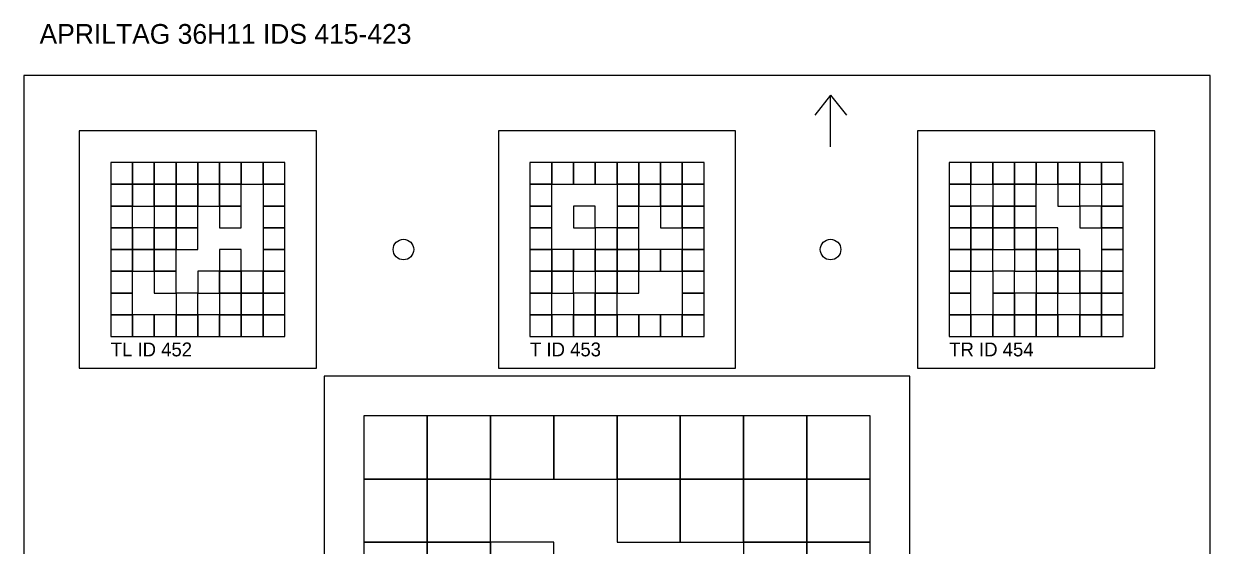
# Model space of a CAD drawing. Extents: x 0 to 1260, y -12 to 1580.
# Drawn here: x 960 to 1260, y 181 to 313.1 of the extents above; entities that cross this region are included whole.
import ezdxf

# ---------------------------------------------------------------- set-up
doc = ezdxf.new("R2010")
doc.units = 0
for name, color, linetype in [('BLACK_POCKET', 7, 'CONTINUOUS'), ('CUT', 7, 'CONTINUOUS'), ('LABEL', 3, 'CONTINUOUS'), ('MOUNT_HOLE', 6, 'CONTINUOUS'), ('ORIENTATION', 7, 'CONTINUOUS'), ('QUIET_ZONE', 5, 'CONTINUOUS'), ('TAG_BOUNDARY', 8, 'CONTINUOUS')]:
    doc.layers.add(name, color=color, linetype=linetype)

msp = doc.modelspace()

# ---------------------------------------------------------------- linework, layer by layer
at = {"layer": 'BLACK_POCKET'}
for p, q in [((987.5, 278), (982, 278)), ((982, 278), (982, 272.5)), ((987.5, 272.5), (987.5, 278)), ((993, 278), (987.5, 278)), ((987.5, 278), (987.5, 272.5)), ((993, 272.5), (993, 278)), ((998.5, 278), (993, 278)), ((993, 278), (993, 272.5)), ((998.5, 272.5), (998.5, 278)), ((1004, 278), (998.5, 278)), ((998.5, 278), (998.5, 272.5)), ((1004, 272.5), (1004, 278)), ((1009.5, 278), (1004, 278)), ((1004, 278), (1004, 272.5)), ((1009.5, 272.5), (1009.5, 278)), ((1015, 278), (1009.5, 278)), ((1009.5, 278), (1009.5, 272.5)), ((1015, 272.5), (1015, 278)), ((1020.5, 278), (1015, 278)), ((1015, 278), (1015, 272.5)), ((1020.5, 272.5), (1020.5, 278)), ((1026, 278), (1020.5, 278)), ((1020.5, 278), (1020.5, 272.5)), ((1026, 272.5), (1026, 278)), ((1093.5, 278), (1088, 278)), ((1088, 278), (1088, 272.5)), ((1093.5, 272.5), (1093.5, 278)), ((1099, 278), (1093.5, 278)), ((1093.5, 278), (1093.5, 272.5)), ((1099, 272.5), (1099, 278)), ((1104.5, 278), (1099, 278)), ((1099, 278), (1099, 272.5)), ((1104.5, 272.5), (1104.5, 278)), ((1110, 278), (1104.5, 278)), ((1104.5, 278), (1104.5, 272.5)), ((1110, 272.5), (1110, 278)), ((1115.5, 278), (1110, 278)), ((1110, 278), (1110, 272.5)), ((1115.5, 272.5), (1115.5, 278)), ((1121, 278), (1115.5, 278)), ((1115.5, 278), (1115.5, 272.5)), ((1121, 272.5), (1121, 278)), ((1126.5, 278), (1121, 278)), ((1121, 278), (1121, 272.5)), ((1126.5, 272.5), (1126.5, 278)), ((1132, 278), (1126.5, 278)), ((1126.5, 278), (1126.5, 272.5)), ((1132, 272.5), (1132, 278)), ((1199.5, 278), (1194, 278)), ((1194, 278), (1194, 272.5)), ((1199.5, 272.5), (1199.5, 278)), ((1205, 278), (1199.5, 278)), ((1199.5, 278), (1199.5, 272.5)), ((1205, 272.5), (1205, 278)), ((1210.5, 278), (1205, 278)), ((1205, 278), (1205, 272.5)), ((1210.5, 272.5), (1210.5, 278)), ((1216, 278), (1210.5, 278)), ((1210.5, 278), (1210.5, 272.5)), ((1216, 272.5), (1216, 278)), ((1221.5, 278), (1216, 278)), ((1216, 278), (1216, 272.5)), ((1221.5, 272.5), (1221.5, 278)), ((1227, 278), (1221.5, 278)), ((1221.5, 278), (1221.5, 272.5)), ((1227, 272.5), (1227, 278)), ((1232.5, 278), (1227, 278)), ((1227, 278), (1227, 272.5)), ((1232.5, 272.5), (1232.5, 278)), ((1238, 278), (1232.5, 278)), ((1232.5, 278), (1232.5, 272.5)), ((1238, 272.5), (1238, 278)), ((982, 272.5), (987.5, 272.5)), ((987.5, 272.5), (982, 272.5)), ((982, 272.5), (982, 267)), ((987.5, 272.5), (993, 272.5)), ((987.5, 267), (987.5, 272.5)), ((993, 272.5), (987.5, 272.5)), ((987.5, 272.5), (987.5, 267)), ((993, 272.5), (998.5, 272.5)), ((993, 267), (993, 272.5)), ((998.5, 272.5), (993, 272.5)), ((993, 272.5), (993, 267)), ((998.5, 272.5), (1004, 272.5)), ((998.5, 267), (998.5, 272.5)), ((1004, 272.5), (998.5, 272.5)), ((998.5, 272.5), (998.5, 267)), ((1004, 272.5), (1009.5, 272.5)), ((1004, 267), (1004, 272.5)), ((1009.5, 272.5), (1004, 272.5)), ((1004, 272.5), (1004, 267)), ((1009.5, 272.5), (1015, 272.5)), ((1009.5, 267), (1009.5, 272.5)), ((1015, 272.5), (1009.5, 272.5)), ((1009.5, 272.5), (1009.5, 267)), ((1015, 272.5), (1020.5, 272.5)), ((1015, 267), (1015, 272.5)), ((1020.5, 272.5), (1026, 272.5)), ((1026, 272.5), (1020.5, 272.5)), ((1020.5, 272.5), (1020.5, 267)), ((1026, 267), (1026, 272.5)), ((1088, 272.5), (1093.5, 272.5)), ((1093.5, 272.5), (1088, 272.5)), ((1088, 272.5), (1088, 267)), ((1093.5, 272.5), (1099, 272.5)), ((1093.5, 267), (1093.5, 272.5)), ((1099, 272.5), (1104.5, 272.5)), ((1104.5, 272.5), (1110, 272.5)), ((1110, 272.5), (1115.5, 272.5)), ((1115.5, 272.5), (1110, 272.5)), ((1110, 272.5), (1110, 267)), ((1115.5, 272.5), (1121, 272.5)), ((1115.5, 267), (1115.5, 272.5)), ((1121, 272.5), (1115.5, 272.5)), ((1115.5, 272.5), (1115.5, 267)), ((1121, 272.5), (1126.5, 272.5)), ((1121, 267), (1121, 272.5)), ((1126.5, 272.5), (1121, 272.5)), ((1121, 272.5), (1121, 267)), ((1126.5, 272.5), (1132, 272.5)), ((1126.5, 267), (1126.5, 272.5)), ((1132, 272.5), (1126.5, 272.5)), ((1126.5, 272.5), (1126.5, 267)), ((1132, 267), (1132, 272.5)), ((1194, 272.5), (1199.5, 272.5)), ((1199.5, 272.5), (1194, 272.5)), ((1194, 272.5), (1194, 267)), ((1199.5, 272.5), (1205, 272.5)), ((1199.5, 267), (1199.5, 272.5)), ((1205, 272.5), (1210.5, 272.5)), ((1210.5, 272.5), (1205, 272.5)), ((1205, 272.5), (1205, 267)), ((1210.5, 272.5), (1216, 272.5)), ((1210.5, 267), (1210.5, 272.5)), ((1216, 272.5), (1210.5, 272.5)), ((1210.5, 272.5), (1210.5, 267)), ((1216, 272.5), (1221.5, 272.5)), ((1216, 267), (1216, 272.5)), ((1221.5, 272.5), (1227, 272.5)), ((1227, 272.5), (1221.5, 272.5)), ((1221.5, 272.5), (1221.5, 267)), ((1227, 272.5), (1232.5, 272.5)), ((1227, 267), (1227, 272.5)), ((1232.5, 272.5), (1238, 272.5)), ((1238, 272.5), (1232.5, 272.5)), ((1232.5, 272.5), (1232.5, 267)), ((1238, 267), (1238, 272.5)), ((982, 267), (987.5, 267)), ((987.5, 267), (982, 267)), ((982, 267), (982, 261.5)), ((987.5, 267), (993, 267)), ((987.5, 261.5), (987.5, 267)), ((993, 267), (998.5, 267)), ((998.5, 267), (993, 267)), ((993, 267), (993, 261.5)), ((998.5, 267), (1004, 267)), ((998.5, 261.5), (998.5, 267)), ((1004, 267), (998.5, 267)), ((998.5, 267), (998.5, 261.5)), ((1004, 267), (1009.5, 267)), ((1004, 261.5), (1004, 267)), ((1009.5, 267), (1015, 267)), ((1015, 267), (1009.5, 267)), ((1009.5, 267), (1009.5, 261.5)), ((1015, 261.5), (1015, 267)), ((1020.5, 267), (1026, 267)), ((1026, 267), (1020.5, 267)), ((1020.5, 267), (1020.5, 261.5)), ((1026, 261.5), (1026, 267)), ((1088, 267), (1093.5, 267)), ((1093.5, 267), (1088, 267)), ((1088, 267), (1088, 261.5)), ((1093.5, 261.5), (1093.5, 267)), ((1104.5, 267), (1099, 267)), ((1099, 267), (1099, 261.5)), ((1104.5, 261.5), (1104.5, 267)), ((1110, 267), (1115.5, 267)), ((1115.5, 267), (1110, 267)), ((1110, 267), (1110, 261.5)), ((1115.5, 267), (1121, 267)), ((1115.5, 261.5), (1115.5, 267)), ((1121, 267), (1126.5, 267)), ((1126.5, 267), (1121, 267)), ((1121, 267), (1121, 261.5)), ((1126.5, 267), (1132, 267)), ((1126.5, 261.5), (1126.5, 267)), ((1132, 267), (1126.5, 267)), ((1126.5, 267), (1126.5, 261.5)), ((1132, 261.5), (1132, 267)), ((1194, 267), (1199.5, 267)), ((1199.5, 267), (1194, 267)), ((1194, 267), (1194, 261.5)), ((1199.5, 261.5), (1199.5, 267)), ((1205, 267), (1199.5, 267)), ((1199.5, 267), (1199.5, 261.5)), ((1205, 267), (1210.5, 267)), ((1205, 261.5), (1205, 267)), ((1210.5, 267), (1205, 267)), ((1205, 267), (1205, 261.5)), ((1210.5, 267), (1216, 267)), ((1210.5, 261.5), (1210.5, 267)), ((1216, 267), (1210.5, 267)), ((1210.5, 267), (1210.5, 261.5)), ((1216, 261.5), (1216, 267)), ((1221.5, 267), (1227, 267)), ((1232.5, 267), (1227, 267)), ((1227, 267), (1227, 261.5)), ((1232.5, 267), (1238, 267)), ((1232.5, 261.5), (1232.5, 267)), ((1238, 267), (1232.5, 267)), ((1232.5, 267), (1232.5, 261.5)), ((1238, 261.5), (1238, 267)), ((982, 261.5), (987.5, 261.5)), ((987.5, 261.5), (982, 261.5)), ((982, 261.5), (982, 256)), ((987.5, 256), (987.5, 261.5)), ((993, 261.5), (987.5, 261.5)), ((987.5, 261.5), (987.5, 256)), ((993, 261.5), (998.5, 261.5)), ((993, 256), (993, 261.5)), ((998.5, 261.5), (993, 261.5)), ((993, 261.5), (993, 256)), ((998.5, 261.5), (1004, 261.5)), ((998.5, 256), (998.5, 261.5)), ((1004, 261.5), (998.5, 261.5)), ((998.5, 261.5), (998.5, 256)), ((1004, 256), (1004, 261.5)), ((1009.5, 261.5), (1015, 261.5)), ((1020.5, 261.5), (1026, 261.5)), ((1026, 261.5), (1020.5, 261.5)), ((1020.5, 261.5), (1020.5, 256)), ((1026, 256), (1026, 261.5)), ((1088, 261.5), (1093.5, 261.5)), ((1093.5, 261.5), (1088, 261.5)), ((1088, 261.5), (1088, 256)), ((1093.5, 256), (1093.5, 261.5)), ((1099, 261.5), (1104.5, 261.5)), ((1110, 261.5), (1104.5, 261.5)), ((1104.5, 261.5), (1104.5, 256)), ((1110, 261.5), (1115.5, 261.5)), ((1110, 256), (1110, 261.5)), ((1115.5, 261.5), (1110, 261.5)), ((1110, 261.5), (1110, 256)), ((1115.5, 256), (1115.5, 261.5)), ((1121, 261.5), (1126.5, 261.5)), ((1126.5, 261.5), (1132, 261.5)), ((1132, 261.5), (1126.5, 261.5)), ((1126.5, 261.5), (1126.5, 256)), ((1132, 256), (1132, 261.5)), ((1194, 261.5), (1199.5, 261.5)), ((1199.5, 261.5), (1194, 261.5)), ((1194, 261.5), (1194, 256)), ((1199.5, 261.5), (1205, 261.5)), ((1199.5, 256), (1199.5, 261.5)), ((1205, 261.5), (1199.5, 261.5)), ((1199.5, 261.5), (1199.5, 256)), ((1205, 261.5), (1210.5, 261.5)), ((1205, 256), (1205, 261.5)), ((1210.5, 261.5), (1205, 261.5)), ((1205, 261.5), (1205, 256)), ((1210.5, 261.5), (1216, 261.5)), ((1210.5, 256), (1210.5, 261.5)), ((1216, 261.5), (1210.5, 261.5)), ((1210.5, 261.5), (1210.5, 256)), ((1216, 256), (1216, 261.5)), ((1221.5, 261.5), (1216, 261.5)), ((1216, 261.5), (1216, 256)), ((1221.5, 256), (1221.5, 261.5)), ((1227, 261.5), (1232.5, 261.5)), ((1232.5, 261.5), (1238, 261.5)), ((1238, 261.5), (1232.5, 261.5)), ((1232.5, 261.5), (1232.5, 256)), ((1238, 256), (1238, 261.5)), ((982, 256), (987.5, 256)), ((987.5, 256), (982, 256)), ((982, 256), (982, 250.5)), ((987.5, 256), (993, 256)), ((987.5, 250.5), (987.5, 256)), ((993, 256), (987.5, 256)), ((987.5, 256), (987.5, 250.5)), ((993, 256), (998.5, 256)), ((993, 250.5), (993, 256)), ((998.5, 256), (993, 256)), ((993, 256), (993, 250.5)), ((998.5, 256), (1004, 256)), ((998.5, 250.5), (998.5, 256)), ((1015, 256), (1009.5, 256)), ((1009.5, 256), (1009.5, 250.5)), ((1015, 250.5), (1015, 256)), ((1020.5, 256), (1026, 256)), ((1026, 256), (1020.5, 256)), ((1020.5, 256), (1020.5, 250.5)), ((1026, 250.5), (1026, 256)), ((1088, 256), (1093.5, 256)), ((1093.5, 256), (1088, 256)), ((1088, 256), (1088, 250.5)), ((1093.5, 250.5), (1093.5, 256)), ((1099, 256), (1093.5, 256)), ((1093.5, 256), (1093.5, 250.5)), ((1099, 250.5), (1099, 256)), ((1104.5, 256), (1099, 256)), ((1099, 256), (1099, 250.5)), ((1104.5, 256), (1110, 256)), ((1104.5, 250.5), (1104.5, 256)), ((1110, 256), (1104.5, 256)), ((1104.5, 256), (1104.5, 250.5)), ((1110, 256), (1115.5, 256)), ((1110, 250.5), (1110, 256)), ((1115.5, 256), (1110, 256)), ((1110, 256), (1110, 250.5)), ((1115.5, 250.5), (1115.5, 256)), ((1121, 256), (1115.5, 256)), ((1115.5, 256), (1115.5, 250.5)), ((1121, 250.5), (1121, 256)), ((1126.5, 256), (1121, 256)), ((1121, 256), (1121, 250.5)), ((1126.5, 256), (1132, 256)), ((1126.5, 250.5), (1126.5, 256)), ((1132, 256), (1126.5, 256)), ((1126.5, 256), (1126.5, 250.5)), ((1132, 250.5), (1132, 256)), ((1194, 256), (1199.5, 256)), ((1199.5, 256), (1194, 256)), ((1194, 256), (1194, 250.5)), ((1199.5, 256), (1205, 256)), ((1199.5, 250.5), (1199.5, 256)), ((1205, 256), (1199.5, 256)), ((1199.5, 256), (1199.5, 250.5)), ((1205, 256), (1210.5, 256)), ((1205, 250.5), (1205, 256)), ((1210.5, 256), (1216, 256)), ((1216, 256), (1210.5, 256)), ((1210.5, 256), (1210.5, 250.5)), ((1216, 256), (1221.5, 256)), ((1216, 250.5), (1216, 256)), ((1221.5, 256), (1216, 256)), ((1216, 256), (1216, 250.5)), ((1221.5, 250.5), (1221.5, 256)), ((1227, 256), (1221.5, 256)), ((1221.5, 256), (1221.5, 250.5)), ((1227, 250.5), (1227, 256)), ((1232.5, 256), (1238, 256)), ((1238, 256), (1232.5, 256)), ((1232.5, 256), (1232.5, 250.5)), ((1238, 250.5), (1238, 256)), ((982, 250.5), (987.5, 250.5)), ((987.5, 250.5), (982, 250.5)), ((982, 250.5), (982, 245)), ((987.5, 250.5), (993, 250.5)), ((987.5, 245), (987.5, 250.5)), ((993, 250.5), (998.5, 250.5)), ((998.5, 250.5), (993, 250.5)), ((993, 250.5), (993, 245)), ((998.5, 245), (998.5, 250.5)), ((1009.5, 250.5), (1004, 250.5)), ((1004, 250.5), (1004, 245)), ((1009.5, 250.5), (1015, 250.5)), ((1009.5, 245), (1009.5, 250.5)), ((1015, 250.5), (1009.5, 250.5)), ((1009.5, 250.5), (1009.5, 245)), ((1015, 245), (1015, 250.5)), ((1020.5, 250.5), (1015, 250.5)), ((1015, 250.5), (1015, 245)), ((1020.5, 250.5), (1026, 250.5)), ((1020.5, 245), (1020.5, 250.5)), ((1026, 250.5), (1020.5, 250.5)), ((1020.5, 250.5), (1020.5, 245)), ((1026, 245), (1026, 250.5)), ((1088, 250.5), (1093.5, 250.5)), ((1093.5, 250.5), (1088, 250.5)), ((1088, 250.5), (1088, 245)), ((1093.5, 250.5), (1099, 250.5)), ((1093.5, 245), (1093.5, 250.5)), ((1099, 250.5), (1093.5, 250.5)), ((1093.5, 250.5), (1093.5, 245)), ((1099, 250.5), (1104.5, 250.5)), ((1099, 245), (1099, 250.5)), ((1104.5, 250.5), (1110, 250.5)), ((1110, 250.5), (1104.5, 250.5)), ((1104.5, 250.5), (1104.5, 245)), ((1110, 250.5), (1115.5, 250.5)), ((1110, 245), (1110, 250.5)), ((1115.5, 250.5), (1110, 250.5)), ((1110, 250.5), (1110, 245)), ((1115.5, 250.5), (1121, 250.5)), ((1115.5, 245), (1115.5, 250.5)), ((1121, 250.5), (1126.5, 250.5)), ((1126.5, 250.5), (1132, 250.5)), ((1132, 250.5), (1126.5, 250.5)), ((1126.5, 250.5), (1126.5, 245)), ((1132, 245), (1132, 250.5)), ((1194, 250.5), (1199.5, 250.5)), ((1199.5, 250.5), (1194, 250.5)), ((1194, 250.5), (1194, 245)), ((1199.5, 250.5), (1205, 250.5)), ((1199.5, 245), (1199.5, 250.5)), ((1210.5, 250.5), (1205, 250.5)), ((1205, 250.5), (1205, 245)), ((1210.5, 250.5), (1216, 250.5)), ((1210.5, 245), (1210.5, 250.5)), ((1216, 250.5), (1221.5, 250.5)), ((1221.5, 250.5), (1216, 250.5)), ((1216, 250.5), (1216, 245)), ((1221.5, 250.5), (1227, 250.5)), ((1221.5, 245), (1221.5, 250.5)), ((1227, 250.5), (1221.5, 250.5)), ((1221.5, 250.5), (1221.5, 245)), ((1227, 245), (1227, 250.5)), ((1232.5, 250.5), (1227, 250.5)), ((1227, 250.5), (1227, 245)), ((1232.5, 250.5), (1238, 250.5)), ((1232.5, 245), (1232.5, 250.5)), ((1238, 250.5), (1232.5, 250.5)), ((1232.5, 250.5), (1232.5, 245)), ((1238, 245), (1238, 250.5)), ((982, 245), (987.5, 245)), ((987.5, 245), (982, 245)), ((982, 245), (982, 239.5)), ((987.5, 239.5), (987.5, 245)), ((993, 245), (998.5, 245)), ((1004, 245), (998.5, 245)), ((998.5, 245), (998.5, 239.5)), ((1004, 245), (1009.5, 245)), ((1004, 239.5), (1004, 245)), ((1009.5, 245), (1015, 245)), ((1015, 245), (1009.5, 245)), ((1009.5, 245), (1009.5, 239.5)), ((1015, 245), (1020.5, 245)), ((1015, 239.5), (1015, 245)), ((1020.5, 245), (1015, 245)), ((1015, 245), (1015, 239.5)), ((1020.5, 245), (1026, 245)), ((1020.5, 239.5), (1020.5, 245)), ((1026, 245), (1020.5, 245)), ((1020.5, 245), (1020.5, 239.5)), ((1026, 239.5), (1026, 245)), ((1088, 245), (1093.5, 245)), ((1093.5, 245), (1088, 245)), ((1088, 245), (1088, 239.5)), ((1093.5, 245), (1099, 245)), ((1093.5, 239.5), (1093.5, 245)), ((1104.5, 245), (1099, 245)), ((1099, 245), (1099, 239.5)), ((1104.5, 245), (1110, 245)), ((1104.5, 239.5), (1104.5, 245)), ((1110, 245), (1104.5, 245)), ((1104.5, 245), (1104.5, 239.5)), ((1110, 245), (1115.5, 245)), ((1110, 239.5), (1110, 245)), ((1126.5, 245), (1132, 245)), ((1132, 245), (1126.5, 245)), ((1126.5, 245), (1126.5, 239.5)), ((1132, 239.5), (1132, 245)), ((1194, 245), (1199.5, 245)), ((1199.5, 245), (1194, 245)), ((1194, 245), (1194, 239.5)), ((1199.5, 239.5), (1199.5, 245)), ((1205, 245), (1210.5, 245)), ((1210.5, 245), (1205, 245)), ((1205, 245), (1205, 239.5)), ((1210.5, 239.5), (1210.5, 245)), ((1216, 245), (1210.5, 245)), ((1210.5, 245), (1210.5, 239.5)), ((1216, 245), (1221.5, 245)), ((1216, 239.5), (1216, 245)), ((1221.5, 245), (1216, 245)), ((1216, 245), (1216, 239.5)), ((1221.5, 245), (1227, 245)), ((1221.5, 239.5), (1221.5, 245)), ((1227, 245), (1232.5, 245)), ((1232.5, 245), (1227, 245)), ((1227, 245), (1227, 239.5)), ((1232.5, 245), (1238, 245)), ((1232.5, 239.5), (1232.5, 245)), ((1238, 245), (1232.5, 245)), ((1232.5, 245), (1232.5, 239.5)), ((1238, 239.5), (1238, 245)), ((982, 239.5), (987.5, 239.5)), ((987.5, 239.5), (982, 239.5)), ((982, 239.5), (982, 234)), ((987.5, 234), (987.5, 239.5)), ((993, 239.5), (987.5, 239.5)), ((987.5, 239.5), (987.5, 234)), ((993, 234), (993, 239.5)), ((998.5, 239.5), (993, 239.5)), ((993, 239.5), (993, 234)), ((998.5, 239.5), (1004, 239.5)), ((998.5, 234), (998.5, 239.5)), ((1004, 239.5), (998.5, 239.5)), ((998.5, 239.5), (998.5, 234)), ((1004, 234), (1004, 239.5)), ((1009.5, 239.5), (1004, 239.5)), ((1004, 239.5), (1004, 234)), ((1009.5, 239.5), (1015, 239.5)), ((1009.5, 234), (1009.5, 239.5)), ((1015, 239.5), (1009.5, 239.5)), ((1009.5, 239.5), (1009.5, 234)), ((1015, 239.5), (1020.5, 239.5)), ((1015, 234), (1015, 239.5)), ((1020.5, 239.5), (1015, 239.5)), ((1015, 239.5), (1015, 234)), ((1020.5, 239.5), (1026, 239.5)), ((1020.5, 234), (1020.5, 239.5)), ((1026, 239.5), (1020.5, 239.5)), ((1020.5, 239.5), (1020.5, 234)), ((1026, 234), (1026, 239.5)), ((1088, 239.5), (1093.5, 239.5)), ((1093.5, 239.5), (1088, 239.5)), ((1088, 239.5), (1088, 234)), ((1093.5, 234), (1093.5, 239.5)), ((1099, 239.5), (1093.5, 239.5)), ((1093.5, 239.5), (1093.5, 234)), ((1099, 239.5), (1104.5, 239.5)), ((1099, 234), (1099, 239.5)), ((1104.5, 239.5), (1099, 239.5)), ((1099, 239.5), (1099, 234)), ((1104.5, 239.5), (1110, 239.5)), ((1104.5, 234), (1104.5, 239.5)), ((1110, 239.5), (1104.5, 239.5)), ((1104.5, 239.5), (1104.5, 234)), ((1110, 234), (1110, 239.5)), ((1115.5, 239.5), (1110, 239.5)), ((1110, 239.5), (1110, 234)), ((1115.5, 234), (1115.5, 239.5)), ((1121, 239.5), (1115.5, 239.5)), ((1115.5, 239.5), (1115.5, 234)), ((1121, 234), (1121, 239.5)), ((1126.5, 239.5), (1121, 239.5)), ((1121, 239.5), (1121, 234)), ((1126.5, 239.5), (1132, 239.5)), ((1126.5, 234), (1126.5, 239.5)), ((1132, 239.5), (1126.5, 239.5)), ((1126.5, 239.5), (1126.5, 234)), ((1132, 234), (1132, 239.5)), ((1194, 239.5), (1199.5, 239.5)), ((1199.5, 239.5), (1194, 239.5)), ((1194, 239.5), (1194, 234)), ((1199.5, 234), (1199.5, 239.5)), ((1205, 239.5), (1199.5, 239.5)), ((1199.5, 239.5), (1199.5, 234)), ((1205, 239.5), (1210.5, 239.5)), ((1205, 234), (1205, 239.5)), ((1210.5, 239.5), (1205, 239.5)), ((1205, 239.5), (1205, 234)), ((1210.5, 239.5), (1216, 239.5)), ((1210.5, 234), (1210.5, 239.5)), ((1216, 239.5), (1210.5, 239.5)), ((1210.5, 239.5), (1210.5, 234)), ((1216, 239.5), (1221.5, 239.5)), ((1216, 234), (1216, 239.5)), ((1221.5, 239.5), (1216, 239.5)), ((1216, 239.5), (1216, 234)), ((1221.5, 234), (1221.5, 239.5)), ((1227, 239.5), (1221.5, 239.5)), ((1221.5, 239.5), (1221.5, 234)), ((1227, 239.5), (1232.5, 239.5)), ((1227, 234), (1227, 239.5)), ((1232.5, 239.5), (1227, 239.5)), ((1227, 239.5), (1227, 234)), ((1232.5, 239.5), (1238, 239.5)), ((1232.5, 234), (1232.5, 239.5)), ((1238, 239.5), (1232.5, 239.5)), ((1232.5, 239.5), (1232.5, 234)), ((1238, 234), (1238, 239.5)), ((982, 234), (987.5, 234)), ((987.5, 234), (993, 234)), ((993, 234), (998.5, 234)), ((998.5, 234), (1004, 234)), ((1004, 234), (1009.5, 234)), ((1009.5, 234), (1015, 234)), ((1015, 234), (1020.5, 234)), ((1020.5, 234), (1026, 234)), ((1088, 234), (1093.5, 234)), ((1093.5, 234), (1099, 234)), ((1099, 234), (1104.5, 234)), ((1104.5, 234), (1110, 234)), ((1110, 234), (1115.5, 234)), ((1115.5, 234), (1121, 234)), ((1121, 234), (1126.5, 234)), ((1126.5, 234), (1132, 234)), ((1194, 234), (1199.5, 234)), ((1199.5, 234), (1205, 234)), ((1205, 234), (1210.5, 234)), ((1210.5, 234), (1216, 234)), ((1216, 234), (1221.5, 234)), ((1221.5, 234), (1227, 234)), ((1227, 234), (1232.5, 234)), ((1232.5, 234), (1238, 234)), ((1062, 214), (1046, 214)), ((1046, 214), (1046, 198)), ((1062, 198), (1062, 214)), ((1078, 214), (1062, 214)), ((1062, 214), (1062, 198)), ((1078, 198), (1078, 214)), ((1094, 214), (1078, 214)), ((1078, 214), (1078, 198)), ((1094, 198), (1094, 214)), ((1110, 214), (1094, 214)), ((1094, 214), (1094, 198)), ((1110, 198), (1110, 214)), ((1126, 214), (1110, 214)), ((1110, 214), (1110, 198)), ((1126, 198), (1126, 214)), ((1142, 214), (1126, 214)), ((1126, 214), (1126, 198)), ((1142, 198), (1142, 214)), ((1158, 214), (1142, 214)), ((1142, 214), (1142, 198)), ((1158, 198), (1158, 214)), ((1174, 214), (1158, 214)), ((1158, 214), (1158, 198)), ((1174, 198), (1174, 214)), ((1046, 198), (1062, 198)), ((1062, 198), (1046, 198)), ((1046, 198), (1046, 182)), ((1062, 198), (1078, 198)), ((1062, 182), (1062, 198)), ((1078, 198), (1062, 198)), ((1062, 198), (1062, 182)), ((1078, 198), (1094, 198)), ((1078, 182), (1078, 198)), ((1094, 198), (1110, 198)), ((1110, 198), (1126, 198)), ((1126, 198), (1110, 198)), ((1110, 198), (1110, 182)), ((1126, 198), (1142, 198)), ((1126, 182), (1126, 198)), ((1142, 198), (1126, 198)), ((1126, 198), (1126, 182)), ((1142, 198), (1158, 198)), ((1142, 182), (1142, 198)), ((1158, 198), (1142, 198)), ((1142, 198), (1142, 182)), ((1158, 198), (1174, 198)), ((1158, 182), (1158, 198)), ((1174, 198), (1158, 198)), ((1158, 198), (1158, 182)), ((1174, 182), (1174, 198)), ((1046, 182), (1062, 182)), ((1062, 182), (1046, 182)), ((1046, 182), (1046, 166)), ((1062, 182), (1078, 182)), ((1062, 166), (1062, 182)), ((1078, 182), (1062, 182)), ((1062, 182), (1062, 166)), ((1078, 166), (1078, 182)), ((1094, 182), (1078, 182)), ((1078, 182), (1078, 166)), ((1094, 166), (1094, 182)), ((1110, 182), (1126, 182)), ((1126, 182), (1142, 182)), ((1142, 182), (1158, 182)), ((1158, 182), (1142, 182)), ((1142, 182), (1142, 166)), ((1158, 182), (1174, 182)), ((1158, 166), (1158, 182)), ((1174, 182), (1158, 182)), ((1158, 182), (1158, 166)), ((1174, 166), (1174, 182))]:
    msp.add_line(p, q, dxfattribs=at)
at = {"layer": 'CUT'}
for p, q in [((1260, 300), (960, 300)), ((960, 300), (960, 0)), ((1260, 0), (1260, 300))]:
    msp.add_line(p, q, dxfattribs=at)
at = {"layer": 'MOUNT_HOLE'}
for centre in [(1056, 256), (1164, 256)]:
    msp.add_circle(centre, 2.6, dxfattribs=at)
at = {"layer": 'ORIENTATION'}
for p, q in [((1164, 295), (1160, 290)), ((1164, 282), (1164, 295)), ((1164, 295), (1168, 290))]:
    msp.add_line(p, q, dxfattribs=at)
at = {"layer": 'QUIET_ZONE'}
for p, q in [((1034, 286), (974, 286)), ((974, 286), (974, 226)), ((1034, 226), (1034, 286)), ((1140, 286), (1080, 286)), ((1080, 286), (1080, 226)), ((1140, 226), (1140, 286)), ((1246, 286), (1186, 286)), ((1186, 286), (1186, 226)), ((1246, 226), (1246, 286)), ((974, 226), (1034, 226)), ((1080, 226), (1140, 226)), ((1186, 226), (1246, 226)), ((1184, 224), (1036, 224)), ((1036, 224), (1036, 76)), ((1184, 76), (1184, 224))]:
    msp.add_line(p, q, dxfattribs=at)
at = {"layer": 'TAG_BOUNDARY'}
for p, q in [((1026, 278), (982, 278)), ((982, 278), (982, 234)), ((1026, 234), (1026, 278)), ((1132, 278), (1088, 278)), ((1088, 278), (1088, 234)), ((1132, 234), (1132, 278)), ((1238, 278), (1194, 278)), ((1194, 278), (1194, 234)), ((1238, 234), (1238, 278)), ((982, 234), (1026, 234)), ((1088, 234), (1132, 234)), ((1194, 234), (1238, 234)), ((1174, 214), (1046, 214)), ((1046, 214), (1046, 86)), ((1174, 86), (1174, 214))]:
    msp.add_line(p, q, dxfattribs=at)

# ---------------------------------------------------------------- texts
at = {"layer": 'LABEL'}
for s, height, p in [('APRILTAG 36H11 IDS 415-423', 5, (964, 308)), ('TL ID 452', 3.5, (982, 229)), ('T ID 453', 3.5, (1088, 229)), ('TR ID 454', 3.5, (1194, 229))]:
    msp.add_text(s, height=height, dxfattribs=at).set_placement(p)

doc.saveas('drawing.dxf')
